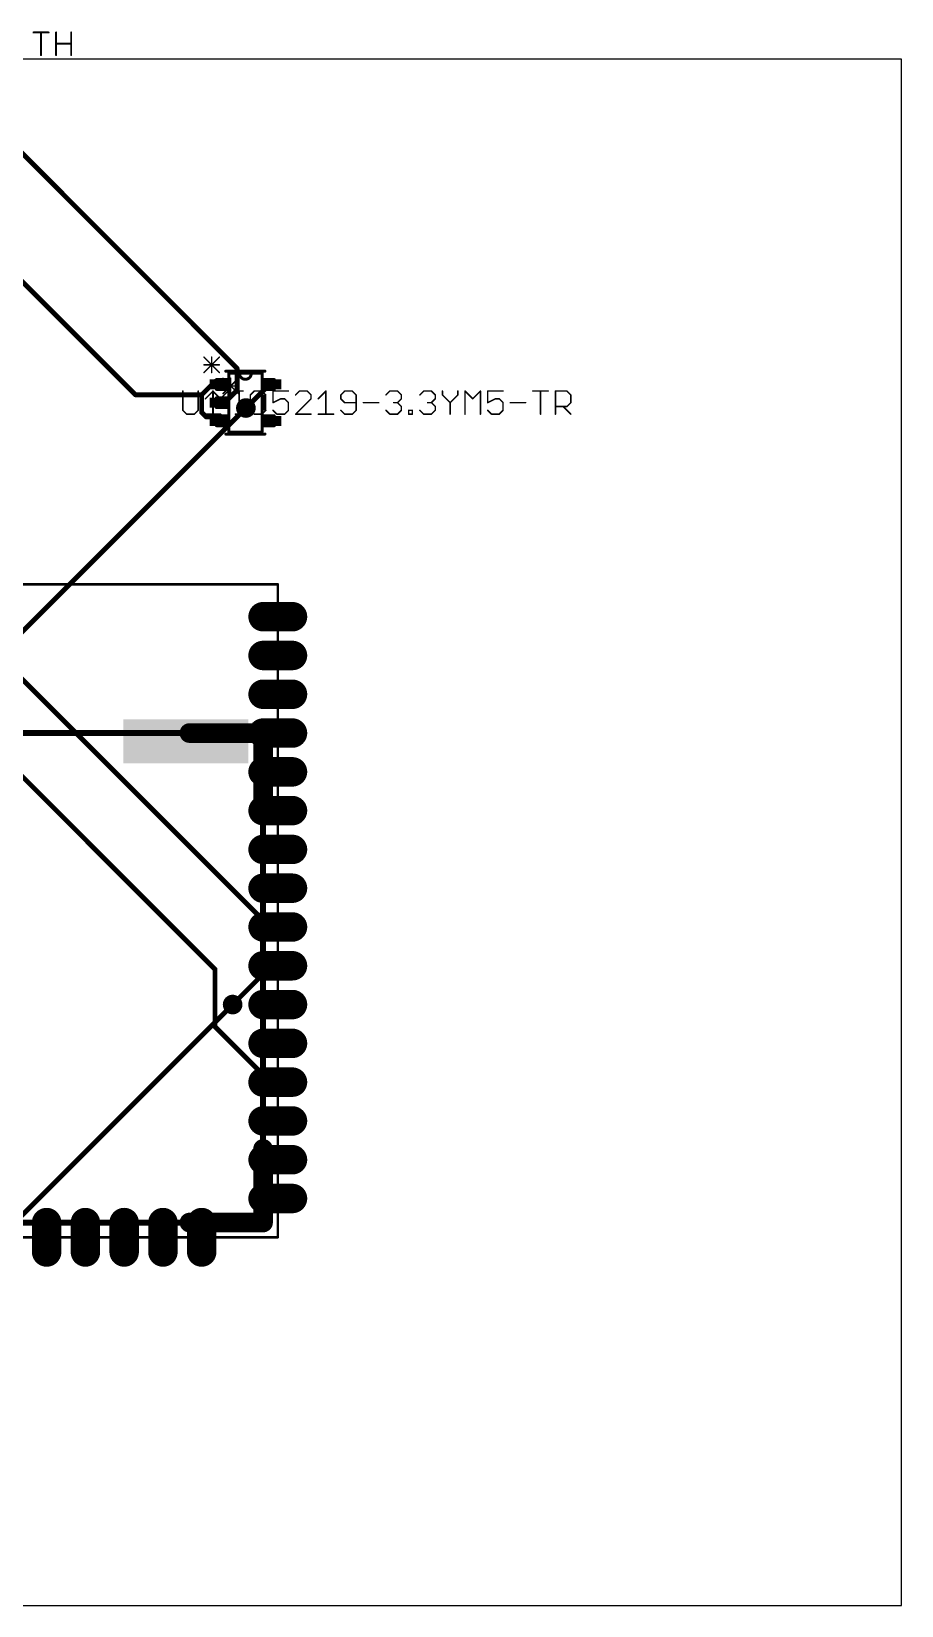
# Model space of a CAD drawing. Extents: x 0 to 100, y 0 to 83.
# Drawn here: x 55 to 100, y 0 to 81.4 of the extents above; entities that cross this region are included whole.
import ezdxf

# ---------------------------------------------------------------- set-up
doc = ezdxf.new("R2010")
doc.units = 0
for name, color, linetype in [('1', 22, 'CONTINUOUS'), ('16', 175, 'CONTINUOUS'), ('18', 82, 'CONTINUOUS'), ('20', 7, 'CONTINUOUS'), ('21', 253, 'CONTINUOUS'), ('23', 7, 'CONTINUOUS'), ('27', 253, 'CONTINUOUS'), ('39', 22, 'CONTINUOUS'), ('51', 253, 'CONTINUOUS')]:
    doc.layers.add(name, color=color, linetype=linetype)

# ---------------------------------------------------------------- blocks, each defined once
blk = doc.blocks.new('RECT')
blk.add_solid([(-0.5, -0.5), (0.5, -0.5), (-0.5, 0.5), (0.5, 0.5)])
blk = doc.blocks.new('RECT487680X243840R100')
at = {"const_width": 0.762}
blk.add_lwpolyline([(1.143, 0), (1.143, 0, 0.4142), (0.762, 0.381), (-0.762, 0.381, 0.4142), (-1.143, 0), (-1.143, 0, 0.4142), (-0.762, -0.381), (0.762, -0.381, 0.4142)], format="xyb", close=True, dxfattribs=at)
blk.add_solid([(-0.7874, -0.0254), (0.7874, -0.0254), (-0.7874, 0.0254), (0.7874, 0.0254)])
blk = doc.blocks.new('ROUNDV')
at = {"const_width": 0.5}
blk.add_lwpolyline([(0, -0.25, 1), (0, 0.25, 1), (0, -0.25)], format="xyb", dxfattribs=at)

msp = doc.modelspace()

# ---------------------------------------------------------------- linework, layer by layer
at = {"layer": '1', "const_width": 0.254}
for points in [[(47.0916, 75.8952), (60.3504, 62.6364)], [(53.2638, 76.3524), (65.6082, 64.008)], [(67.2084, 35.2044), (34.5186, 67.8942)], [(64.4652, 32.9184), (30.1752, 67.2084)], [(65.6082, 64.008), (65.6082, 62.865)], [(60.3504, 62.6364), (63.7794, 62.6364)], [(64.4652, 63.3222), (63.7794, 62.6364)], [(63.7794, 62.6364), (63.7794, 61.722)], [(64.4652, 63.3222), (64.6748, 63.18)], [(65.6082, 62.865), (65.151, 62.4078)], [(66.0654, 61.9506), (67.2084, 63.0936)], [(67.2084, 63.0936), (67.4053, 63.18)], [(64.6938, 62.4078), (64.6748, 62.23)], [(65.151, 62.4078), (64.6938, 62.4078)], [(63.7794, 61.722), (64.008, 61.4934)], [(64.008, 61.4934), (64.4652, 61.4934)], [(64.4652, 61.4934), (64.6748, 61.28)], [(67.6656, 35.2044), (67.2084, 35.2044)], [(67.6656, 35.2044), (67.7164, 35.1028)], [(64.4652, 29.9466), (64.4652, 32.9184)], [(67.2084, 32.9184), (65.3796, 31.0896)], [(67.6656, 32.9184), (67.2084, 32.9184)], [(67.6656, 32.9184), (67.7164, 33.0962)], [(67.2084, 27.2034), (64.4652, 29.9466)], [(67.6656, 27.2034), (67.2084, 27.2034)], [(67.6656, 27.2034), (67.7164, 27.0764)]]:
    msp.add_lwpolyline(points, dxfattribs=at)
at = {"layer": '1', "const_width": 0.127}
for points in [[(65.6717, 64.008, 1), (65.5447, 64.008)], [(65.5633, 63.9631, 1), (65.6531, 64.0529)], [(60.3504, 62.6999, 1), (60.3504, 62.5729)], [(60.3055, 62.5915, 1), (60.3953, 62.6813)], [(63.8429, 62.6364, 1), (63.7159, 62.6364)], [(63.7345, 62.6813, 1), (63.8243, 62.5915)], [(63.7794, 62.5729, 1), (63.7794, 62.6999)], [(64.5009, 63.3747, 1), (64.4295, 63.2697)], [(64.5101, 63.2773, 1), (64.4203, 63.3671)], [(64.6391, 63.1275, 1), (64.7104, 63.2325)], [(65.5447, 62.865, 1), (65.6717, 62.865)], [(65.6531, 62.8201, 1), (65.5633, 62.9099)], [(67.1829, 63.1517, 1), (67.2339, 63.0355)], [(67.2533, 63.0487, 1), (67.1635, 63.1385)], [(67.4308, 63.1219, 1), (67.3797, 63.2381)], [(64.6116, 62.2368, 1), (64.7379, 62.2232)], [(64.6938, 62.4713, 1), (64.6938, 62.3443)], [(64.7569, 62.401, 1), (64.6307, 62.4146)], [(65.1061, 62.4527, 1), (65.1959, 62.3629)], [(65.151, 62.3443, 1), (65.151, 62.4713)], [(66.0205, 61.9955, 1), (66.1103, 61.9057)], [(63.8243, 61.7669, 1), (63.7345, 61.6771)], [(63.7159, 61.722, 1), (63.8429, 61.722)], [(64.008, 61.5569, 1), (64.008, 61.4299)], [(63.9631, 61.4485, 1), (64.0529, 61.5383)], [(64.5105, 61.5379, 1), (64.4199, 61.4489)], [(64.4652, 61.4299, 1), (64.4652, 61.5569)], [(64.6294, 61.2355, 1), (64.7201, 61.3245)], [(67.2084, 35.2679, 1), (67.2084, 35.1409)], [(67.1635, 35.1595, 1), (67.2533, 35.2493)], [(67.7224, 35.2328, 1), (67.6088, 35.176)], [(67.6596, 35.0744, 1), (67.7732, 35.1312)], [(67.6656, 35.1409, 1), (67.6656, 35.2679)], [(64.5287, 32.9184, 1), (64.4017, 32.9184)], [(64.4203, 32.8735, 1), (64.5101, 32.9633)], [(67.2084, 32.9819, 1), (67.2084, 32.8549)], [(67.2533, 32.8735, 1), (67.1635, 32.9633)], [(67.6045, 32.9358, 1), (67.7267, 32.901)], [(67.7775, 33.0788, 1), (67.6553, 33.1136)], [(67.6656, 32.8549, 1), (67.6656, 32.9819)], [(65.3347, 31.1345, 1), (65.4245, 31.0447)], [(64.5101, 29.9915, 1), (64.4203, 29.9017)], [(64.4017, 29.9466, 1), (64.5287, 29.9466)], [(67.2084, 27.2669, 1), (67.2084, 27.1399)], [(67.1635, 27.1585, 1), (67.2533, 27.2483)], [(67.7246, 27.227, 1), (67.6066, 27.1798)], [(67.6574, 27.0528, 1), (67.7754, 27.1)], [(67.6656, 27.1399, 1), (67.6656, 27.2669)]]:
    msp.add_lwpolyline(points, format="xyb", dxfattribs=at)
at = {"layer": '16', "const_width": 0.254}
for points in [[(48.006, 43.8912), (66.0654, 61.9506)], [(65.3796, 31.0896), (47.0916, 12.8016)]]:
    msp.add_lwpolyline(points, dxfattribs=at)
at = {"layer": '16', "const_width": 0.127}
for points in [[(66.1103, 61.9057, 1), (66.0205, 61.9955)], [(65.4245, 31.0447, 1), (65.3347, 31.1345)]]:
    msp.add_lwpolyline(points, format="xyb", dxfattribs=at)
at = {"layer": '20'}
for p, q in [((100, 80), (0, 80)), ((100, 0), (100, 80)), ((0, 0), (100, 0))]:
    msp.add_line(p, q, dxfattribs=at)
at = {"layer": '21'}
for points, const_width in [([(63.8937, 64.5846), (64.6902, 63.788)], 0.0762), ([(63.8937, 63.788), (64.6902, 64.5846)], 0.0762), ([(64.292, 63.788), (64.292, 64.5846)], 0.0762), ([(63.8937, 64.1863), (64.6902, 64.1863)], 0.0762), ([(67.056, 63.8556), (65.024, 63.8556)], 0.1524), ([(67.056, 61.8744), (67.056, 62.5856)], 0.1524), ([(65.024, 60.6044), (67.056, 60.6044)], 0.1524), ([(67.7164, 52.832), (45.72, 52.832)], 0.127), ([(67.7164, 19.05), (67.7164, 52.832)], 0.127), ([(45.72, 19.05), (67.7164, 19.05)], 0.127)]:
    msp.add_lwpolyline(points, dxfattribs=dict(at, const_width=const_width))
for points, const_width in [([(63.9072, 64.5981, 1), (63.8802, 64.5711)], 0.0381), ([(64.311, 64.5846, 1), (64.2729, 64.5846)], 0.0381), ([(64.7037, 64.5711, 1), (64.6768, 64.5981)], 0.0381), ([(63.8937, 64.2054, 1), (63.8937, 64.1673)], 0.0381), ([(63.8802, 63.8015, 1), (63.9072, 63.7746)], 0.0381), ([(64.2729, 63.788, 1), (64.311, 63.788)], 0.0381), ([(64.6768, 63.7746, 1), (64.7037, 63.8015)], 0.0381), ([(64.6902, 64.1673, 1), (64.6902, 64.2054)], 0.0381), ([(65.024, 63.8937, 1), (65.024, 63.8175)], 0.0762), ([(67.056, 63.8175, 1), (67.056, 63.8937)], 0.0762), ([(67.0941, 62.5856, 1), (67.0179, 62.5856)], 0.0762), ([(67.0179, 61.8744, 1), (67.0941, 61.8744)], 0.0762), ([(65.024, 60.6425, 1), (65.024, 60.5663)], 0.0762), ([(67.056, 60.5663, 1), (67.056, 60.6425)], 0.0762), ([(67.7482, 52.832, 1), (67.6847, 52.832)], 0.0635), ([(67.7164, 52.8002, 1), (67.7164, 52.8638)], 0.0635), ([(67.6847, 19.05, 1), (67.7482, 19.05)], 0.0635), ([(67.7164, 19.0183, 1), (67.7164, 19.0817)], 0.0635)]:
    msp.add_lwpolyline(points, format="xyb", dxfattribs=dict(at, const_width=const_width))
at = {"layer": '23'}
msp.add_point((66.04, 62.23), dxfattribs=at)
at = {"layer": '27'}
for points, const_width in [([(55.0736, 81.4056, 1), (55.0736, 81.3548)], 0.0508), ([(55.8532, 81.3548, 1), (55.8532, 81.4056)], 0.0508), ([(56.2684, 81.3802, 1), (56.2176, 81.3802)], 0.0508), ([(57.048, 81.3802, 1), (56.9972, 81.3802)], 0.0508), ([(55.4888, 81.3802, 1), (55.438, 81.3802)], 0.0508), ([(56.243, 80.8209, 1), (56.243, 80.7701)], 0.0508), ([(57.0226, 80.7701, 1), (57.0226, 80.8209)], 0.0508), ([(55.438, 80.2108, 1), (55.4888, 80.2108)], 0.0508), ([(56.2176, 80.2108, 1), (56.2684, 80.2108)], 0.0508), ([(56.9972, 80.2108, 1), (57.048, 80.2108)], 0.0508), ([(62.8206, 62.8279, 1), (62.7825, 62.8279)], 0.0381), ([(63.6171, 62.8279, 1), (63.579, 62.8279)], 0.0381), ([(64.3644, 62.8414, 1), (64.3374, 62.8144)], 0.0381), ([(64.37, 62.8279, 1), (64.3319, 62.8279)], 0.0381), ([(64.3882, 62.8279, 1), (64.3501, 62.8279)], 0.0381), ([(64.3826, 62.8144, 1), (64.3557, 62.8414)], 0.0381), ([(65.1665, 62.8279, 1), (65.1284, 62.8279)], 0.0381), ([(65.1609, 62.8144, 1), (65.134, 62.8414)], 0.0381), ([(65.5203, 62.847, 1), (65.5203, 62.8089)], 0.0381), ([(65.7385, 62.8279, 1), (65.7004, 62.8279)], 0.0381), ([(65.9186, 62.8089, 1), (65.9186, 62.847)], 0.0381), ([(66.499, 62.847, 1), (66.499, 62.8089)], 0.0381), ([(66.5125, 62.8144, 1), (66.4856, 62.8414)], 0.0381), ([(66.9108, 62.8414, 1), (66.8838, 62.8144)], 0.0381), ([(66.8973, 62.8089, 1), (66.8973, 62.847)], 0.0381), ([(67.4693, 62.847, 1), (67.4693, 62.8089)], 0.0381), ([(67.4883, 62.8279, 1), (67.4502, 62.8279)], 0.0381), ([(68.2658, 62.8089, 1), (68.2658, 62.847)], 0.0381), ([(68.8378, 62.847, 1), (68.8378, 62.8089)], 0.0381), ([(68.8513, 62.8144, 1), (68.8244, 62.8414)], 0.0381), ([(69.2496, 62.8414, 1), (69.2226, 62.8144)], 0.0381), ([(69.2361, 62.8089, 1), (69.2361, 62.847)], 0.0381), ([(70.2254, 62.8279, 1), (70.1873, 62.8279)], 0.0381), ([(70.2198, 62.8144, 1), (70.1929, 62.8414)], 0.0381), ([(71.1766, 62.847, 1), (71.1766, 62.8089)], 0.0381), ([(71.1901, 62.8144, 1), (71.1631, 62.8414)], 0.0381), ([(71.5884, 62.8414, 1), (71.5614, 62.8144)], 0.0381), ([(71.5749, 62.8089, 1), (71.5749, 62.847)], 0.0381), ([(73.5154, 62.847, 1), (73.5154, 62.8089)], 0.0381), ([(73.5289, 62.8144, 1), (73.5019, 62.8414)], 0.0381), ([(73.9272, 62.8414, 1), (73.9002, 62.8144)], 0.0381), ([(73.9137, 62.8089, 1), (73.9137, 62.847)], 0.0381), ([(75.2695, 62.847, 1), (75.2695, 62.8089)], 0.0381), ([(75.283, 62.8144, 1), (75.256, 62.8414)], 0.0381), ([(75.6812, 62.8414, 1), (75.6543, 62.8144)], 0.0381), ([(75.6678, 62.8089, 1), (75.6678, 62.847)], 0.0381), ([(76.2588, 62.8279, 1), (76.2207, 62.8279)], 0.0381), ([(77.0554, 62.8279, 1), (77.0173, 62.8279)], 0.0381), ([(77.4226, 62.8414, 1), (77.3957, 62.8144)], 0.0381), ([(77.4282, 62.8279, 1), (77.3901, 62.8279)], 0.0381), ([(78.2248, 62.8279, 1), (78.1867, 62.8279)], 0.0381), ([(78.2192, 62.8144, 1), (78.1922, 62.8414)], 0.0381), ([(78.5786, 62.847, 1), (78.5786, 62.8089)], 0.0381), ([(78.5976, 62.8279, 1), (78.5595, 62.8279)], 0.0381), ([(79.3751, 62.8089, 1), (79.3751, 62.847)], 0.0381), ([(80.9174, 62.847, 1), (80.9174, 62.8089)], 0.0381), ([(81.3347, 62.8279, 1), (81.2966, 62.8279)], 0.0381), ([(81.7139, 62.8089, 1), (81.7139, 62.847)], 0.0381), ([(82.0868, 62.847, 1), (82.0868, 62.8089)], 0.0381), ([(82.1058, 62.8279, 1), (82.0677, 62.8279)], 0.0381), ([(82.6976, 62.8414, 1), (82.6707, 62.8144)], 0.0381), ([(82.6842, 62.8089, 1), (82.6842, 62.847)], 0.0381), ([(63.9574, 62.4431, 1), (63.9844, 62.4162)], 0.0381), ([(64.7357, 62.4431, 1), (64.7626, 62.4162)], 0.0381), ([(64.7357, 62.4162, 1), (64.7626, 62.4431)], 0.0381), ([(66.3189, 62.6288, 1), (66.2808, 62.6288)], 0.0381), ([(66.2864, 62.6423, 1), (66.3134, 62.6153)], 0.0381), ([(67.083, 62.6153, 1), (67.1099, 62.6423)], 0.0381), ([(67.4608, 62.2475, 1), (67.4778, 62.2135)], 0.0381), ([(67.4502, 62.2305, 1), (67.4883, 62.2305)], 0.0381), ([(67.8676, 62.4487, 1), (67.8676, 62.4106)], 0.0381), ([(67.8761, 62.4126, 1), (67.859, 62.4467)], 0.0381), ([(68.0802, 62.4431, 1), (68.0532, 62.4162)], 0.0381), ([(68.0667, 62.4106, 1), (68.0667, 62.4487)], 0.0381), ([(68.2849, 62.2305, 1), (68.2468, 62.2305)], 0.0381), ([(68.2524, 62.217, 1), (68.2793, 62.244)], 0.0381), ([(68.6252, 62.6423, 1), (68.6522, 62.6153)], 0.0381), ([(69.4543, 62.6288, 1), (69.4162, 62.6288)], 0.0381), ([(69.4162, 62.4296, 1), (69.4543, 62.4296)], 0.0381), ([(69.4218, 62.6153, 1), (69.4487, 62.6423)], 0.0381), ([(69.4487, 62.4162, 1), (69.4218, 62.4431)], 0.0381), ([(69.7946, 62.4431, 1), (69.8216, 62.4162)], 0.0381), ([(70.9965, 62.6288, 1), (70.9584, 62.6288)], 0.0381), ([(70.964, 62.6423, 1), (70.991, 62.6153)], 0.0381), ([(70.991, 62.4431, 1), (70.964, 62.4162)], 0.0381), ([(70.9584, 62.4296, 1), (70.9965, 62.4296)], 0.0381), ([(71.1766, 62.2496, 1), (71.1766, 62.2115)], 0.0381), ([(71.1631, 62.217, 1), (71.1901, 62.244)], 0.0381), ([(71.7931, 62.6288, 1), (71.755, 62.6288)], 0.0381), ([(71.7606, 62.6153, 1), (71.7875, 62.6423)], 0.0381), ([(71.774, 62.2115, 1), (71.774, 62.2496)], 0.0381), ([(72.1469, 62.2496, 1), (72.1469, 62.2115)], 0.0381), ([(72.9434, 62.2115, 1), (72.9434, 62.2496)], 0.0381), ([(73.3028, 62.6423, 1), (73.3297, 62.6153)], 0.0381), ([(73.7145, 62.2496, 1), (73.7145, 62.2115)], 0.0381), ([(73.9272, 62.244, 1), (73.9002, 62.217)], 0.0381), ([(73.9002, 62.244, 1), (73.9272, 62.217)], 0.0381), ([(73.9137, 62.2115, 1), (73.9137, 62.2496)], 0.0381), ([(74.1319, 62.6288, 1), (74.0938, 62.6288)], 0.0381), ([(74.0938, 62.4296, 1), (74.1319, 62.4296)], 0.0381), ([(74.1319, 62.0314, 1), (74.0938, 62.0314)], 0.0381), ([(74.0994, 62.6153, 1), (74.1263, 62.6423)], 0.0381), ([(74.1263, 62.4162, 1), (74.0994, 62.4431)], 0.0381), ([(74.0994, 62.0179, 1), (74.1263, 62.0448)], 0.0381), ([(75.0569, 62.6423, 1), (75.0838, 62.6153)], 0.0381), ([(75.4686, 62.2496, 1), (75.4686, 62.2115)], 0.0381), ([(75.6812, 62.244, 1), (75.6543, 62.217)], 0.0381), ([(75.6543, 62.244, 1), (75.6812, 62.217)], 0.0381), ([(75.6678, 62.2115, 1), (75.6678, 62.2496)], 0.0381), ([(75.886, 62.6288, 1), (75.8479, 62.6288)], 0.0381), ([(75.8479, 62.4296, 1), (75.886, 62.4296)], 0.0381), ([(75.886, 62.0314, 1), (75.8479, 62.0314)], 0.0381), ([(75.8534, 62.6153, 1), (75.8804, 62.6423)], 0.0381), ([(75.8804, 62.4162, 1), (75.8534, 62.4431)], 0.0381), ([(75.8534, 62.0179, 1), (75.8804, 62.0448)], 0.0381), ([(76.2532, 62.6423, 1), (76.2263, 62.6153)], 0.0381), ([(76.2207, 62.6288, 1), (76.2588, 62.6288)], 0.0381), ([(76.6246, 62.244, 1), (76.6515, 62.217)], 0.0381), ([(76.6571, 62.2305, 1), (76.619, 62.2305)], 0.0381), ([(76.6246, 62.217, 1), (76.6515, 62.244)], 0.0381), ([(77.0173, 62.6288, 1), (77.0554, 62.6288)], 0.0381), ([(77.0498, 62.6153, 1), (77.0228, 62.6423)], 0.0381), ([(77.794, 62.4431, 1), (77.8209, 62.4162)], 0.0381), ([(77.794, 62.4162, 1), (77.8209, 62.4431)], 0.0381), ([(78.57, 62.2475, 1), (78.5871, 62.2135)], 0.0381), ([(78.5595, 62.2305, 1), (78.5976, 62.2305)], 0.0381), ([(78.9768, 62.4487, 1), (78.9768, 62.4106)], 0.0381), ([(78.9854, 62.4126, 1), (78.9683, 62.4467)], 0.0381), ([(79.1894, 62.4431, 1), (79.1625, 62.4162)], 0.0381), ([(79.176, 62.4106, 1), (79.176, 62.4487)], 0.0381), ([(79.3942, 62.2305, 1), (79.3561, 62.2305)], 0.0381), ([(79.3616, 62.217, 1), (79.3886, 62.244)], 0.0381), ([(79.748, 62.2496, 1), (79.748, 62.2115)], 0.0381), ([(80.5445, 62.2115, 1), (80.5445, 62.2496)], 0.0381), ([(82.0868, 62.0504, 1), (82.0868, 62.0123)], 0.0381), ([(82.4985, 62.0448, 1), (82.4716, 62.0179)], 0.0381), ([(82.6707, 62.0448, 1), (82.6976, 62.0179)], 0.0381), ([(82.6842, 62.0123, 1), (82.6842, 62.0504)], 0.0381), ([(82.9023, 62.6288, 1), (82.8642, 62.6288)], 0.0381), ([(82.8642, 62.2305, 1), (82.9023, 62.2305)], 0.0381), ([(82.8698, 62.6153, 1), (82.8968, 62.6423)], 0.0381), ([(82.8968, 62.217, 1), (82.8698, 62.244)], 0.0381), ([(62.815, 61.8457, 1), (62.788, 61.8188)], 0.0381), ([(62.7825, 61.8322, 1), (62.8206, 61.8322)], 0.0381), ([(63.0006, 61.6522, 1), (63.0006, 61.6141)], 0.0381), ([(62.9872, 61.6196, 1), (63.0141, 61.6466)], 0.0381), ([(63.3854, 61.6466, 1), (63.4124, 61.6196)], 0.0381), ([(63.3989, 61.6141, 1), (63.3989, 61.6522)], 0.0381), ([(63.579, 61.8322, 1), (63.6171, 61.8322)], 0.0381), ([(63.6115, 61.8188, 1), (63.5846, 61.8457)], 0.0381), ([(63.9709, 61.6522, 1), (63.9709, 61.6141)], 0.0381), ([(64.3319, 61.6331, 1), (64.37, 61.6331)], 0.0381), ([(64.3501, 61.6331, 1), (64.3882, 61.6331)], 0.0381), ([(64.7674, 61.6141, 1), (64.7674, 61.6522)], 0.0381), ([(65.1284, 61.6331, 1), (65.1665, 61.6331)], 0.0381), ([(65.5203, 61.6522, 1), (65.5203, 61.6141)], 0.0381), ([(65.7004, 61.6331, 1), (65.7385, 61.6331)], 0.0381), ([(65.9186, 61.6141, 1), (65.9186, 61.6522)], 0.0381), ([(66.3134, 61.8457, 1), (66.2864, 61.8188)], 0.0381), ([(66.2808, 61.8322, 1), (66.3189, 61.8322)], 0.0381), ([(66.499, 61.6522, 1), (66.499, 61.6141)], 0.0381), ([(66.4856, 61.6196, 1), (66.5125, 61.6466)], 0.0381), ([(66.8838, 61.6466, 1), (66.9108, 61.6196)], 0.0381), ([(66.8973, 61.6141, 1), (66.8973, 61.6522)], 0.0381), ([(67.1099, 61.8188, 1), (67.083, 61.8457)], 0.0381), ([(67.4828, 61.8457, 1), (67.4558, 61.8188)], 0.0381), ([(67.6684, 61.6522, 1), (67.6684, 61.6141)], 0.0381), ([(67.655, 61.6196, 1), (67.6819, 61.6466)], 0.0381), ([(68.0532, 61.6466, 1), (68.0802, 61.6196)], 0.0381), ([(68.0667, 61.6141, 1), (68.0667, 61.6522)], 0.0381), ([(68.2468, 61.8322, 1), (68.2849, 61.8322)], 0.0381), ([(68.2793, 61.8188, 1), (68.2524, 61.8457)], 0.0381), ([(68.6387, 61.6522, 1), (68.6387, 61.6141)], 0.0381), ([(68.6252, 61.6466, 1), (68.6522, 61.6196)], 0.0381), ([(69.4352, 61.6141, 1), (69.4352, 61.6522)], 0.0381), ([(69.8081, 61.6522, 1), (69.8081, 61.6141)], 0.0381), ([(70.1873, 61.6331, 1), (70.2254, 61.6331)], 0.0381), ([(70.6046, 61.6141, 1), (70.6046, 61.6522)], 0.0381), ([(70.991, 61.8457, 1), (70.964, 61.8188)], 0.0381), ([(71.1766, 61.6522, 1), (71.1766, 61.6141)], 0.0381), ([(71.1631, 61.6196, 1), (71.1901, 61.6466)], 0.0381), ([(71.5614, 61.6466, 1), (71.5884, 61.6196)], 0.0381), ([(71.5749, 61.6141, 1), (71.5749, 61.6522)], 0.0381), ([(71.755, 61.8322, 1), (71.7931, 61.8322)], 0.0381), ([(71.7875, 61.8188, 1), (71.7606, 61.8457)], 0.0381), ([(73.3297, 61.8457, 1), (73.3028, 61.8188)], 0.0381), ([(73.5154, 61.6522, 1), (73.5154, 61.6141)], 0.0381), ([(73.5019, 61.6196, 1), (73.5289, 61.6466)], 0.0381), ([(73.9002, 61.6466, 1), (73.9272, 61.6196)], 0.0381), ([(73.9137, 61.6141, 1), (73.9137, 61.6522)], 0.0381), ([(74.0938, 61.8322, 1), (74.1319, 61.8322)], 0.0381), ([(74.1263, 61.8188, 1), (74.0994, 61.8457)], 0.0381), ([(74.4857, 61.8513, 1), (74.4857, 61.8132)], 0.0381), ([(74.5047, 61.8322, 1), (74.4666, 61.8322)], 0.0381), ([(74.4857, 61.6522, 1), (74.4857, 61.6141)], 0.0381), ([(74.4666, 61.6331, 1), (74.5047, 61.6331)], 0.0381), ([(74.7039, 61.8322, 1), (74.6658, 61.8322)], 0.0381), ([(74.6658, 61.6331, 1), (74.7039, 61.6331)], 0.0381), ([(74.6848, 61.8132, 1), (74.6848, 61.8513)], 0.0381), ([(74.6848, 61.6141, 1), (74.6848, 61.6522)], 0.0381), ([(75.0838, 61.8457, 1), (75.0569, 61.8188)], 0.0381), ([(75.2695, 61.6522, 1), (75.2695, 61.6141)], 0.0381), ([(75.256, 61.6196, 1), (75.283, 61.6466)], 0.0381), ([(75.6543, 61.6466, 1), (75.6812, 61.6196)], 0.0381), ([(75.6678, 61.6141, 1), (75.6678, 61.6522)], 0.0381), ([(75.8479, 61.8322, 1), (75.886, 61.8322)], 0.0381), ([(75.8804, 61.8188, 1), (75.8534, 61.8457)], 0.0381), ([(76.619, 61.6331, 1), (76.6571, 61.6331)], 0.0381), ([(77.3901, 61.6331, 1), (77.4282, 61.6331)], 0.0381), ([(78.1867, 61.6331, 1), (78.2248, 61.6331)], 0.0381), ([(78.592, 61.8457, 1), (78.5651, 61.8188)], 0.0381), ([(78.7777, 61.6522, 1), (78.7777, 61.6141)], 0.0381), ([(78.7642, 61.6196, 1), (78.7912, 61.6466)], 0.0381), ([(79.1625, 61.6466, 1), (79.1894, 61.6196)], 0.0381), ([(79.176, 61.6141, 1), (79.176, 61.6522)], 0.0381), ([(79.3561, 61.8322, 1), (79.3942, 61.8322)], 0.0381), ([(79.3886, 61.8188, 1), (79.3616, 61.8457)], 0.0381), ([(81.2966, 61.6331, 1), (81.3347, 61.6331)], 0.0381), ([(82.0677, 61.6331, 1), (82.1058, 61.6331)], 0.0381), ([(82.8698, 61.6196, 1), (82.8968, 61.6466)], 0.0381)]:
    msp.add_lwpolyline(points, format="xyb", dxfattribs=dict(at, const_width=const_width))
for points, const_width in [([(55.0736, 81.3802), (55.8532, 81.3802)], 0.1016), ([(55.4634, 80.2108), (55.4634, 81.3802)], 0.1016), ([(56.243, 80.2108), (56.243, 81.3802)], 0.1016), ([(56.243, 80.7955), (57.0226, 80.7955)], 0.1016), ([(57.0226, 81.3802), (57.0226, 80.2108)], 0.1016), ([(62.8015, 62.8279), (62.8015, 61.8322)], 0.0762), ([(63.598, 61.8322), (63.598, 62.8279)], 0.0762), ([(63.9709, 62.4296), (64.3692, 62.8279)], 0.0762), ([(64.3509, 61.6331), (64.3509, 62.8279)], 0.0762), ([(64.3509, 62.8279), (64.7492, 62.4296)], 0.0762), ([(64.3692, 62.8279), (64.3692, 61.6331)], 0.0762), ([(64.7492, 62.4296), (65.1474, 62.8279)], 0.0762), ([(65.1474, 62.8279), (65.1474, 61.6331)], 0.0762), ([(65.5203, 62.8279), (65.9186, 62.8279)], 0.0762), ([(65.7194, 61.6331), (65.7194, 62.8279)], 0.0762), ([(66.499, 62.8279), (66.2999, 62.6288)], 0.0762), ([(66.8973, 62.8279), (66.499, 62.8279)], 0.0762), ([(67.0964, 62.6288), (66.8973, 62.8279)], 0.0762), ([(68.2658, 62.8279), (67.4693, 62.8279)], 0.0762), ([(67.4693, 62.8279), (67.4693, 62.2305)], 0.0762), ([(68.8378, 62.8279), (68.6387, 62.6288)], 0.0762), ([(69.2361, 62.8279), (68.8378, 62.8279)], 0.0762), ([(69.4352, 62.6288), (69.2361, 62.8279)], 0.0762), ([(69.8081, 62.4296), (70.2064, 62.8279)], 0.0762), ([(70.2064, 62.8279), (70.2064, 61.6331)], 0.0762), ([(71.1766, 62.8279), (70.9775, 62.6288)], 0.0762), ([(71.5749, 62.8279), (71.1766, 62.8279)], 0.0762), ([(71.774, 62.6288), (71.5749, 62.8279)], 0.0762), ([(73.3163, 62.6288), (73.5154, 62.8279)], 0.0762), ([(73.5154, 62.8279), (73.9137, 62.8279)], 0.0762), ([(73.9137, 62.8279), (74.1128, 62.6288)], 0.0762), ([(75.0704, 62.6288), (75.2695, 62.8279)], 0.0762), ([(75.2695, 62.8279), (75.6678, 62.8279)], 0.0762), ([(75.6678, 62.8279), (75.8669, 62.6288)], 0.0762), ([(76.2398, 62.8279), (76.2398, 62.6288)], 0.0762), ([(77.0363, 62.6288), (77.0363, 62.8279)], 0.0762), ([(77.4092, 61.6331), (77.4092, 62.8279)], 0.0762), ([(77.4092, 62.8279), (77.8074, 62.4296)], 0.0762), ([(77.8074, 62.4296), (78.2057, 62.8279)], 0.0762), ([(78.2057, 62.8279), (78.2057, 61.6331)], 0.0762), ([(79.3751, 62.8279), (78.5786, 62.8279)], 0.0762), ([(78.5786, 62.8279), (78.5786, 62.2305)], 0.0762), ([(80.9174, 62.8279), (81.7139, 62.8279)], 0.0762), ([(81.3156, 61.6331), (81.3156, 62.8279)], 0.0762), ([(82.0868, 61.6331), (82.0868, 62.8279)], 0.0762), ([(82.0868, 62.8279), (82.6842, 62.8279)], 0.0762), ([(82.6842, 62.8279), (82.8833, 62.6288)], 0.0762), ([(66.2999, 62.6288), (66.2999, 61.8322)], 0.0762), ([(67.4693, 62.2305), (67.8676, 62.4296)], 0.0762), ([(67.8676, 62.4296), (68.0667, 62.4296)], 0.0762), ([(68.0667, 62.4296), (68.2658, 62.2305)], 0.0762), ([(68.2658, 62.2305), (68.2658, 61.8322)], 0.0762), ([(68.6387, 61.6331), (69.4352, 62.4296)], 0.0762), ([(69.4352, 62.4296), (69.4352, 62.6288)], 0.0762), ([(70.9775, 62.6288), (70.9775, 62.4296)], 0.0762), ([(70.9775, 62.4296), (71.1766, 62.2305)], 0.0762), ([(71.1766, 62.2305), (71.774, 62.2305)], 0.0762), ([(71.774, 61.8322), (71.774, 62.6288)], 0.0762), ([(72.1469, 62.2305), (72.9434, 62.2305)], 0.0762), ([(73.9137, 62.2305), (73.7145, 62.2305)], 0.0762), ([(74.1128, 62.4296), (73.9137, 62.2305)], 0.0762), ([(73.9137, 62.2305), (74.1128, 62.0314)], 0.0762), ([(74.1128, 62.6288), (74.1128, 62.4296)], 0.0762), ([(74.1128, 62.0314), (74.1128, 61.8322)], 0.0762), ([(75.6678, 62.2305), (75.4686, 62.2305)], 0.0762), ([(75.8669, 62.4296), (75.6678, 62.2305)], 0.0762), ([(75.6678, 62.2305), (75.8669, 62.0314)], 0.0762), ([(75.8669, 62.6288), (75.8669, 62.4296)], 0.0762), ([(75.8669, 62.0314), (75.8669, 61.8322)], 0.0762), ([(76.2398, 62.6288), (76.638, 62.2305)], 0.0762), ([(76.638, 62.2305), (77.0363, 62.6288)], 0.0762), ([(76.638, 62.2305), (76.638, 61.6331)], 0.0762), ([(78.5786, 62.2305), (78.9768, 62.4296)], 0.0762), ([(78.9768, 62.4296), (79.176, 62.4296)], 0.0762), ([(79.176, 62.4296), (79.3751, 62.2305)], 0.0762), ([(79.3751, 62.2305), (79.3751, 61.8322)], 0.0762), ([(79.748, 62.2305), (80.5445, 62.2305)], 0.0762), ([(82.6842, 62.0314), (82.0868, 62.0314)], 0.0762), ([(82.485, 62.0314), (82.8833, 61.6331)], 0.0762), ([(82.8833, 62.2305), (82.6842, 62.0314)], 0.0762), ([(82.8833, 62.6288), (82.8833, 62.2305)], 0.0762), ([(62.8015, 61.8322), (63.0006, 61.6331)], 0.0762), ([(63.0006, 61.6331), (63.3989, 61.6331)], 0.0762), ([(63.3989, 61.6331), (63.598, 61.8322)], 0.0762), ([(63.9709, 61.6331), (64.7674, 61.6331)], 0.0762), ([(65.5203, 61.6331), (65.9186, 61.6331)], 0.0762), ([(66.2999, 61.8322), (66.499, 61.6331)], 0.0762), ([(66.499, 61.6331), (66.8973, 61.6331)], 0.0762), ([(66.8973, 61.6331), (67.0964, 61.8322)], 0.0762), ([(67.6684, 61.6331), (67.4693, 61.8322)], 0.0762), ([(68.0667, 61.6331), (67.6684, 61.6331)], 0.0762), ([(68.2658, 61.8322), (68.0667, 61.6331)], 0.0762), ([(69.4352, 61.6331), (68.6387, 61.6331)], 0.0762), ([(69.8081, 61.6331), (70.6046, 61.6331)], 0.0762), ([(70.9775, 61.8322), (71.1766, 61.6331)], 0.0762), ([(71.1766, 61.6331), (71.5749, 61.6331)], 0.0762), ([(71.5749, 61.6331), (71.774, 61.8322)], 0.0762), ([(73.5154, 61.6331), (73.3163, 61.8322)], 0.0762), ([(73.9137, 61.6331), (73.5154, 61.6331)], 0.0762), ([(74.1128, 61.8322), (73.9137, 61.6331)], 0.0762), ([(74.4857, 61.6331), (74.4857, 61.8322)], 0.0762), ([(74.4857, 61.8322), (74.6848, 61.8322)], 0.0762), ([(74.6848, 61.6331), (74.4857, 61.6331)], 0.0762), ([(74.6848, 61.8322), (74.6848, 61.6331)], 0.0762), ([(75.2695, 61.6331), (75.0704, 61.8322)], 0.0762), ([(75.6678, 61.6331), (75.2695, 61.6331)], 0.0762), ([(75.8669, 61.8322), (75.6678, 61.6331)], 0.0762), ([(78.7777, 61.6331), (78.5786, 61.8322)], 0.0762), ([(79.176, 61.6331), (78.7777, 61.6331)], 0.0762), ([(79.3751, 61.8322), (79.176, 61.6331)], 0.0762)]:
    msp.add_lwpolyline(points, dxfattribs=dict(at, const_width=const_width))
at = {"layer": '51'}
for points, const_width in [([(64.8843, 63.4924), (65.6808, 62.6958)], 0.0762), ([(64.8843, 62.6958), (65.6808, 63.4924)], 0.0762), ([(66.3448, 63.754), (65.1764, 63.754)], 0.1524), ([(65.1764, 63.754), (65.1764, 60.706)], 0.1524), ([(65.2826, 62.6958), (65.2826, 63.4924)], 0.0762), ([(66.9036, 63.754), (66.3448, 63.754)], 0.1524), ([(66.9036, 60.706), (66.9036, 63.754)], 0.1524), ([(65.1764, 63.4238), (64.5414, 63.4238)], 0.1524), ([(64.5414, 63.4238), (64.5414, 62.9158)], 0.1524), ([(64.5414, 62.9158), (65.1764, 62.9158)], 0.1524), ([(64.8843, 63.0941), (65.6808, 63.0941)], 0.0762), ([(65.1764, 62.9158), (65.1764, 63.4238)], 0.1524), ([(66.9036, 63.4238), (66.9036, 62.9158)], 0.1524), ([(67.5386, 63.4238), (66.9036, 63.4238)], 0.1524), ([(66.9036, 62.9158), (67.5386, 62.9158)], 0.1524), ([(67.5386, 62.9158), (67.5386, 63.4238)], 0.1524), ([(65.1764, 62.484), (64.5414, 62.484)], 0.1524), ([(64.5414, 62.484), (64.5414, 61.976)], 0.1524), ([(64.5414, 61.976), (65.1764, 61.976)], 0.1524), ([(65.1764, 61.976), (65.1764, 62.484)], 0.1524), ([(65.1764, 61.5442), (64.5414, 61.5442)], 0.1524), ([(64.5414, 61.5442), (64.5414, 61.0362)], 0.1524), ([(64.5414, 61.0362), (65.1764, 61.0362)], 0.1524), ([(65.1764, 61.0362), (65.1764, 61.5442)], 0.1524), ([(66.9036, 61.5442), (66.9036, 61.0362)], 0.1524), ([(67.5386, 61.5442), (66.9036, 61.5442)], 0.1524), ([(66.9036, 61.0362), (67.5386, 61.0362)], 0.1524), ([(67.5386, 61.0362), (67.5386, 61.5442)], 0.1524), ([(65.1764, 60.706), (66.9036, 60.706)], 0.1524), ([(66.9544, 45.1358), (63.1444, 45.1358)], 1.016), ([(66.9544, 45.1358), (66.9544, 41.3258)], 1.016), ([(46.482, 45.1358), (66.9544, 45.1358)], 0.3048), ([(66.9544, 45.1358), (66.9544, 19.812)], 0.3048), ([(66.9544, 19.812), (66.9544, 23.622)], 1.016), ([(46.482, 19.812), (66.9544, 19.812)], 0.3048), ([(63.1444, 19.812), (66.9544, 19.812)], 1.016)]:
    msp.add_lwpolyline(points, dxfattribs=dict(at, const_width=const_width))
for points, const_width in [([(64.8978, 63.5059, 1), (64.8708, 63.4789)], 0.0381), ([(65.1764, 63.7921, 1), (65.1764, 63.7159)], 0.0762), ([(65.2145, 63.754, 1), (65.1383, 63.754)], 0.0762), ([(65.3016, 63.4924, 1), (65.2635, 63.4924)], 0.0381), ([(65.6943, 63.4789, 1), (65.6674, 63.5059)], 0.0381), ([(65.7352, 63.7286, 1), (66.3448, 63.754)], 0.1524), ([(65.7733, 63.7302, 1), (65.6971, 63.727)], 0.0762), ([(66.3448, 63.7921, 1), (66.3448, 63.7159)], 0.0762), ([(66.3829, 63.7556, 1), (66.3067, 63.7524)], 0.0762), ([(66.3448, 63.7159, 1), (66.3448, 63.7921)], 0.0762), ([(66.9417, 63.754, 1), (66.8655, 63.754)], 0.0762), ([(66.9036, 63.7159, 1), (66.9036, 63.7921)], 0.0762), ([(64.5414, 63.4619, 1), (64.5414, 63.3857)], 0.0762), ([(64.5795, 63.4238, 1), (64.5033, 63.4238)], 0.0762), ([(64.5414, 62.9539, 1), (64.5414, 62.8777)], 0.0762), ([(64.5033, 62.9158, 1), (64.5795, 62.9158)], 0.0762), ([(64.8843, 63.1132, 1), (64.8843, 63.0751)], 0.0381), ([(64.8708, 62.7093, 1), (64.8978, 62.6824)], 0.0381), ([(65.2145, 63.4238, 1), (65.1383, 63.4238)], 0.0762), ([(65.1383, 62.9158, 1), (65.2145, 62.9158)], 0.0762), ([(65.1764, 63.3857, 1), (65.1764, 63.4619)], 0.0762), ([(65.1764, 62.8777, 1), (65.1764, 62.9539)], 0.0762), ([(65.2635, 62.6958, 1), (65.3016, 62.6958)], 0.0381), ([(65.6674, 62.6824, 1), (65.6943, 62.7093)], 0.0381), ([(65.6808, 63.0751, 1), (65.6808, 63.1132)], 0.0381), ([(66.9417, 63.4238, 1), (66.8655, 63.4238)], 0.0762), ([(66.9036, 63.4619, 1), (66.9036, 63.3857)], 0.0762), ([(66.9036, 62.9539, 1), (66.9036, 62.8777)], 0.0762), ([(66.8655, 62.9158, 1), (66.9417, 62.9158)], 0.0762), ([(67.5767, 63.4238, 1), (67.5005, 63.4238)], 0.0762), ([(67.5005, 62.9158, 1), (67.5767, 62.9158)], 0.0762), ([(67.5386, 63.3857, 1), (67.5386, 63.4619)], 0.0762), ([(67.5386, 62.8777, 1), (67.5386, 62.9539)], 0.0762), ([(64.5414, 62.5221, 1), (64.5414, 62.4459)], 0.0762), ([(64.5795, 62.484, 1), (64.5033, 62.484)], 0.0762), ([(64.5414, 62.0141, 1), (64.5414, 61.9379)], 0.0762), ([(64.5033, 61.976, 1), (64.5795, 61.976)], 0.0762), ([(65.2145, 62.484, 1), (65.1383, 62.484)], 0.0762), ([(65.1383, 61.976, 1), (65.2145, 61.976)], 0.0762), ([(65.1764, 62.4459, 1), (65.1764, 62.5221)], 0.0762), ([(65.1764, 61.9379, 1), (65.1764, 62.0141)], 0.0762), ([(64.5414, 61.5823, 1), (64.5414, 61.5061)], 0.0762), ([(64.5795, 61.5442, 1), (64.5033, 61.5442)], 0.0762), ([(64.5414, 61.0743, 1), (64.5414, 60.9981)], 0.0762), ([(64.5033, 61.0362, 1), (64.5795, 61.0362)], 0.0762), ([(65.2145, 61.5442, 1), (65.1383, 61.5442)], 0.0762), ([(65.1383, 61.0362, 1), (65.2145, 61.0362)], 0.0762), ([(65.1764, 61.5061, 1), (65.1764, 61.5823)], 0.0762), ([(65.1764, 60.9981, 1), (65.1764, 61.0743)], 0.0762), ([(66.9417, 61.5442, 1), (66.8655, 61.5442)], 0.0762), ([(66.9036, 61.5823, 1), (66.9036, 61.5061)], 0.0762), ([(66.9036, 61.0743, 1), (66.9036, 60.9981)], 0.0762), ([(66.8655, 61.0362, 1), (66.9417, 61.0362)], 0.0762), ([(67.5767, 61.5442, 1), (67.5005, 61.5442)], 0.0762), ([(67.5005, 61.0362, 1), (67.5767, 61.0362)], 0.0762), ([(67.5386, 61.5061, 1), (67.5386, 61.5823)], 0.0762), ([(67.5386, 60.9981, 1), (67.5386, 61.0743)], 0.0762), ([(65.1764, 60.7441, 1), (65.1764, 60.6679)], 0.0762), ([(65.1383, 60.706, 1), (65.2145, 60.706)], 0.0762), ([(66.8655, 60.706, 1), (66.9417, 60.706)], 0.0762), ([(66.9036, 60.6679, 1), (66.9036, 60.7441)], 0.0762), ([(63.1444, 45.3898, 1), (63.1444, 44.8818)], 0.508), ([(67.2084, 45.1358, 1), (66.7004, 45.1358)], 0.508), ([(66.9544, 44.8818, 1), (66.9544, 45.3898)], 0.508), ([(67.0306, 45.1358, 1), (66.8782, 45.1358)], 0.1524), ([(66.9544, 45.0596, 1), (66.9544, 45.212)], 0.1524), ([(66.7004, 41.3258, 1), (67.2084, 41.3258)], 0.508), ([(67.2084, 23.622, 1), (66.7004, 23.622)], 0.508), ([(63.1444, 20.066, 1), (63.1444, 19.558)], 0.508), ([(66.7004, 19.812, 1), (67.2084, 19.812)], 0.508), ([(66.9544, 19.558, 1), (66.9544, 20.066)], 0.508), ([(66.8782, 19.812, 1), (67.0306, 19.812)], 0.1524), ([(66.9544, 19.7358, 1), (66.9544, 19.8882)], 0.1524)]:
    msp.add_lwpolyline(points, format="xyb", dxfattribs=dict(at, const_width=const_width))

# ---------------------------------------------------------------- block references
at = {"layer": '1', "xscale": 0.9779, "yscale": 0.508}
for p in [(64.6748, 63.18), (67.4053, 63.18), (64.6748, 62.23), (64.6748, 61.28), (67.4053, 61.28)]:
    msp.add_blockref('RECT', p, dxfattribs=at)
at = {"layer": '1'}
for p in [(67.7164, 51.1556), (67.7164, 49.149), (67.7164, 47.1424), (67.7164, 45.1358), (67.7164, 43.1292), (67.7164, 41.1226), (67.7164, 39.116), (67.7164, 37.1094), (67.7164, 35.1028), (67.7164, 33.0962), (67.7164, 31.0896), (67.7164, 29.083), (67.7164, 27.0764), (67.7164, 25.0698), (67.7164, 23.0632), (67.7164, 21.0566)]:
    msp.add_blockref('RECT487680X243840R100', p, dxfattribs=at)
at = {"layer": '1', "rotation": 90}
for p in [(55.753, 19.05), (57.7596, 19.05), (59.7662, 19.05), (61.7728, 19.05), (63.7794, 19.05)]:
    msp.add_blockref('RECT487680X243840R100', p, dxfattribs=at)
at = {"layer": '18', "xscale": 1.016, "yscale": 1.016}
for p in [(66.0654, 61.9506), (66.0654, 61.9506), (65.3796, 31.0896), (65.3796, 31.0896)]:
    msp.add_blockref('ROUNDV', p, dxfattribs=at)
at = {"layer": '39', "xscale": 6.477, "yscale": 2.286}
msp.add_blockref('RECT', (62.9539, 44.704), dxfattribs=at)

doc.saveas('drawing.dxf')
